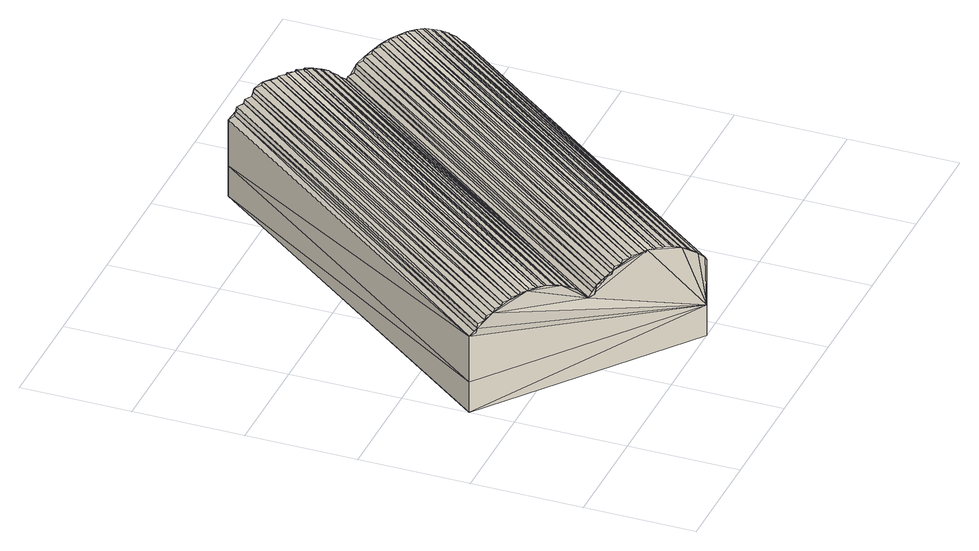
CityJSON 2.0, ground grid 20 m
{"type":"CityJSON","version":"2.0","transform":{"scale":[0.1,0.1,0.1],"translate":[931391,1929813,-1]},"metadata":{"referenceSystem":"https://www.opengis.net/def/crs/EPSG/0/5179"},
"CityObjects":{
"building1":{"type":"Building","geometry":[{"type":"MultiSurface","lod":"3","boundaries":[[[0,1,2]],[[3,2,1]],[[2,3,4]],[[5,4,3]],[[4,5,6]],[[7,6,5]],[[6,7,8]],[[9,8,7]],[[8,9,10]],[[11,10,9]],[[10,11,12]],[[13,12,11]],[[12,13,14]],[[15,14,13]],[[14,15,16]],[[17,16,15]],[[16,17,18]],[[19,18,17]],[[18,19,20]],[[21,20,19]],[[20,21,22]],[[23,22,21]],[[22,23,24]],[[25,24,23]],[[24,25,26]],[[27,26,25]],[[26,27,28]],[[29,28,27]],[[28,29,30]],[[31,30,29]],[[30,31,32]],[[33,32,31]],[[32,33,34]],[[35,34,33]],[[34,35,36]],[[37,36,35]],[[36,37,38]],[[39,38,37]],[[38,39,40]],[[41,40,39]],[[40,41,42]],[[43,42,41]],[[42,43,44]],[[45,44,43]],[[44,45,46]],[[47,46,45]],[[46,47,48]],[[49,48,47]],[[48,49,50]],[[51,50,49]],[[50,51,52]],[[53,52,51]],[[52,53,54]],[[55,54,53]],[[54,55,56]],[[57,56,55]],[[56,57,58]],[[59,58,57]],[[58,59,60]],[[61,60,59]],[[60,61,62]],[[63,62,61]],[[62,63,64]],[[65,64,63]],[[64,65,66]],[[67,66,65]],[[66,67,68]],[[69,68,67]],[[68,69,70]],[[71,70,69]],[[70,71,72]],[[73,72,71]],[[72,73,74]],[[75,74,73]],[[74,75,76]],[[77,76,75]],[[76,77,78]],[[79,78,77]],[[78,79,80]],[[81,80,79]],[[80,81,82]],[[83,82,81]],[[82,83,84]],[[85,84,83]],[[84,85,86]],[[87,86,85]],[[86,87,88]],[[89,88,87]],[[88,89,90]],[[91,90,89]],[[90,91,92]],[[93,92,91]],[[92,93,94]],[[95,94,93]],[[94,95,96]],[[97,96,95]],[[96,97,98]],[[99,98,97]],[[98,99,100]],[[101,100,99]],[[100,101,102]],[[103,102,101]],[[102,103,104]],[[105,104,103]],[[104,105,106]],[[107,106,105]],[[106,107,108]],[[109,108,107]],[[108,109,110]],[[111,110,109]],[[110,111,112]],[[113,112,111]],[[112,113,114]],[[115,114,113]],[[114,115,116]],[[117,116,115]],[[116,117,118]],[[119,118,117]],[[118,119,120]],[[121,120,119]],[[122,123,124]],[[125,124,123]],[[117,115,119]],[[113,111,115]],[[109,107,111]],[[111,107,115]],[[105,103,107]],[[101,99,103]],[[103,99,107]],[[97,95,99]],[[93,91,95]],[[95,91,99]],[[99,91,107]],[[89,87,91]],[[85,83,87]],[[87,83,91]],[[81,79,83]],[[77,75,79]],[[79,75,83]],[[83,75,91]],[[73,71,75]],[[69,67,71]],[[71,67,75]],[[65,63,67]],[[63,61,67]],[[67,61,75]],[[75,61,91]],[[59,57,61]],[[55,53,57]],[[57,53,61]],[[51,49,53]],[[47,45,49]],[[49,45,53]],[[53,45,61]],[[43,41,45]],[[39,37,41]],[[41,37,45]],[[35,33,37]],[[31,29,33]],[[33,29,37]],[[37,29,45]],[[45,29,61]],[[27,25,29]],[[23,21,25]],[[25,21,29]],[[19,17,21]],[[15,13,17]],[[17,13,21]],[[21,13,29]],[[29,13,61]],[[11,9,13]],[[7,5,9]],[[9,5,13]],[[3,1,5]],[[126,127,1]],[[1,127,5]],[[5,127,13]],[[13,127,61]],[[61,127,91]],[[91,127,107]],[[107,127,115]],[[115,127,119]],[[127,121,119]],[[120,128,118]],[[129,0,128]],[[2,4,0]],[[0,4,128]],[[6,8,4]],[[10,12,8]],[[8,12,4]],[[4,12,128]],[[14,16,12]],[[18,20,16]],[[16,20,12]],[[22,24,20]],[[26,28,24]],[[24,28,20]],[[20,28,12]],[[30,32,28]],[[34,36,32]],[[32,36,28]],[[38,40,36]],[[42,44,40]],[[40,44,36]],[[36,44,28]],[[28,44,12]],[[46,48,44]],[[50,52,48]],[[48,52,44]],[[54,56,52]],[[58,60,56]],[[56,60,52]],[[52,60,44]],[[44,60,12]],[[12,60,128]],[[62,64,60]],[[66,68,64]],[[64,68,60]],[[70,72,68]],[[74,76,72]],[[72,76,68]],[[68,76,60]],[[78,80,76]],[[82,84,80]],[[80,84,76]],[[86,88,84]],[[90,92,88]],[[88,92,84]],[[84,92,76]],[[76,92,60]],[[60,92,128]],[[94,96,92]],[[98,100,96]],[[96,100,92]],[[102,104,100]],[[106,108,104]],[[104,108,100]],[[100,108,92]],[[92,108,128]],[[128,108,118]],[[110,112,108]],[[108,112,118]],[[112,114,118]],[[114,116,118]],[[128,120,127]],[[121,127,120]],[[0,129,1]],[[126,1,129]],[[123,127,125]],[[126,125,127]],[[124,129,122]],[[128,122,129]],[[129,124,126]],[[125,126,124]],[[122,128,123]],[[127,123,128]]]}]}
},
"vertices":[
[468,890,160],[1,280,160],[473,880,167],[5,270,167],[478,880,173],[10,270,173],[483,880,179],[14,270,179],[488,870,185],[20,260,185],[493,870,190],[26,260,190],[499,860,195],[31,250,195],[505,860,199],[38,250,199],[511,860,203],[44,240,203],[518,850,207],[50,240,207],[524,850,210],[56,230,210],[531,840,212],[63,230,212],[538,830,214],[70,220,214],[544,830,215],[77,220,215],[551,820,216],[84,210,216],[558,820,216],[91,210,216],[565,810,216],[98,200,216],[572,810,215],[104,200,215],[579,800,214],[111,190,214],[586,800,212],[118,190,212],[593,790,210],[125,180,210],[599,790,207],[131,180,207],[606,780,203],[138,170,203],[612,780,199],[144,170,199],[618,770,195],[150,160,195],[624,770,190],[156,160,190],[629,770,185],[161,150,185],[634,760,179],[167,150,179],[639,760,173],[172,150,173],[644,750,167],[176,140,167],[648,750,160],[181,140,160],[653,750,167],[185,130,167],[658,740,173],[190,130,173],[663,740,179],[195,130,179],[668,740,185],[200,120,185],[673,730,190],[206,120,190],[679,730,195],[211,110,195],[685,720,199],[218,110,199],[691,720,203],[224,110,203],[698,710,207],[230,100,207],[704,710,210],[237,100,210],[711,700,212],[243,90,212],[718,700,214],[250,90,214],[724,690,215],[257,80,215],[731,690,216],[264,70,216],[738,680,216],[271,70,216],[745,680,216],[278,60,216],[753,670,215],[284,60,215],[759,670,214],[291,50,214],[766,660,212],[298,50,212],[773,660,210],[305,40,210],[779,650,207],[312,40,207],[786,650,203],[318,30,203],[792,640,199],[324,30,199],[798,640,195],[330,20,195],[804,630,190],[336,20,190],[809,630,185],[341,20,185],[814,620,179],[347,10,179],[819,620,173],[352,10,173],[824,620,167],[356,0,167],[829,610,160],[361,0,160],[829,610,10],[361,0,10],[468,890,10],[1,280,10],[1,280,70],[361,0,70],[829,610,70],[468,890,70]
]}
